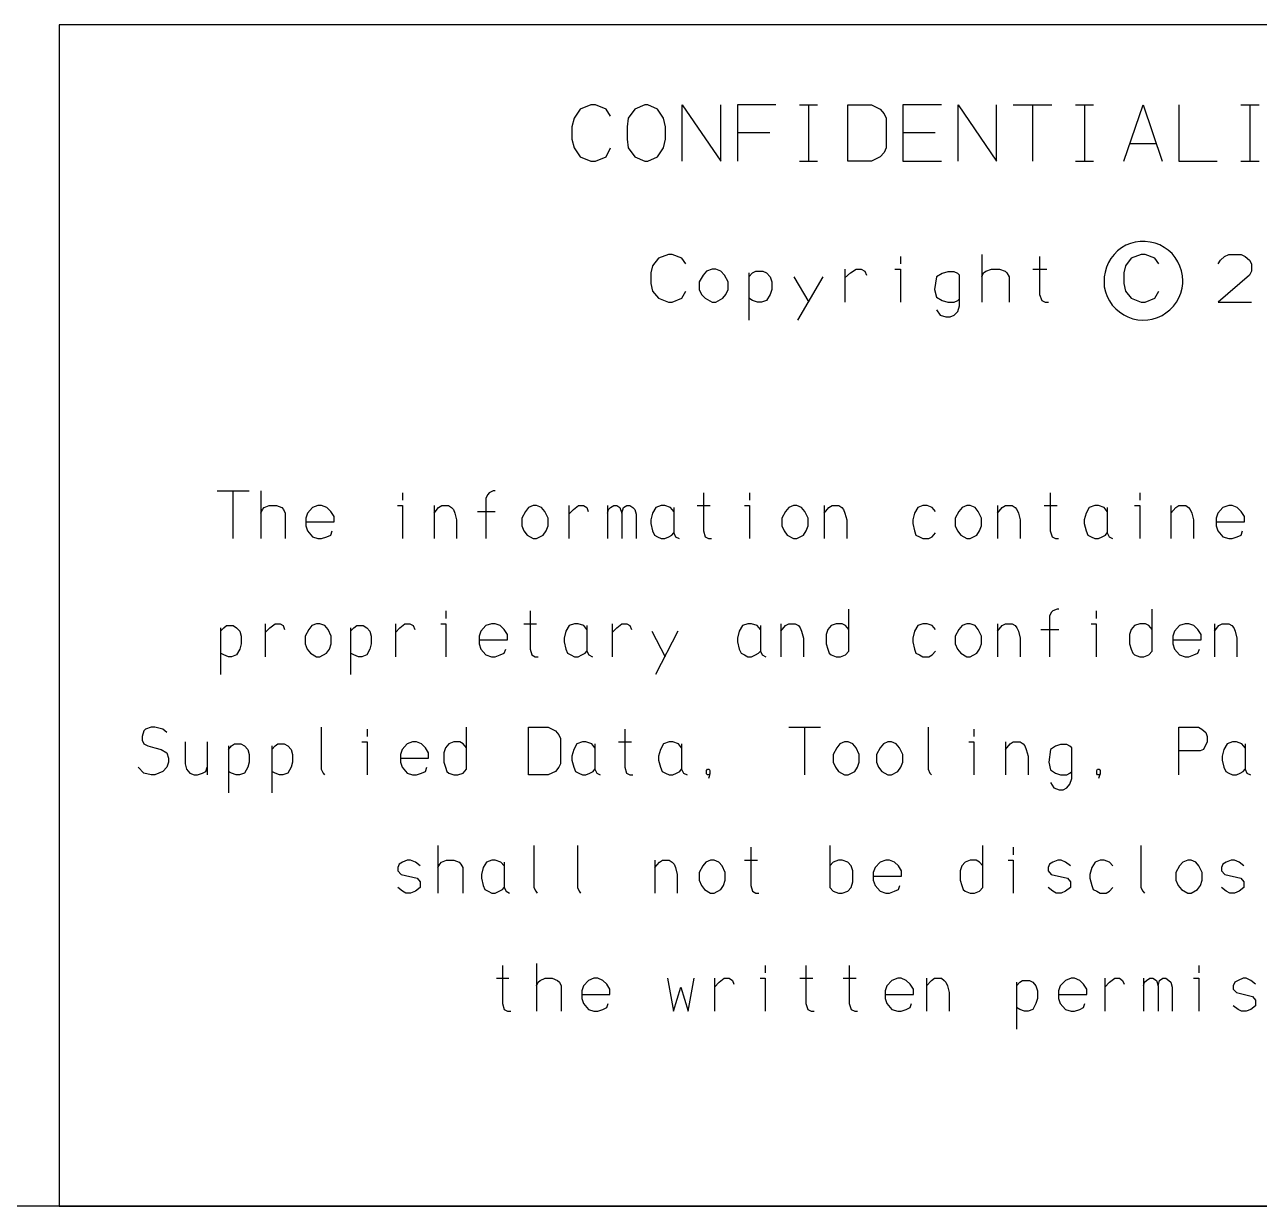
# Model space of a CAD drawing. Extents: x 0 to 1189, y 35 to 806.
# Drawn here: x 329.4 to 415.6, y 61.6 to 144.1 of the extents above; entities that cross this region are included whole.
import ezdxf

# ---------------------------------------------------------------- set-up
doc = ezdxf.new("R2010")
doc.units = 0
doc.layers.add('1', color=1, linetype='CONTINUOUS')

msp = doc.modelspace()

# ---------------------------------------------------------------- linework, layer by layer
at = {"layer": '1'}
for p, q in [((502.35, 144.13), (331.82, 144.13)), ((331.82, 144.13), (331.82, 61.63)), ((368.18, 138.23), (367.75, 137.6)), ((368.93, 138.53), (368.18, 138.23)), ((369.25, 138.53), (368.93, 138.53)), ((369.98, 138.23), (369.25, 138.53)), ((370.28, 137.75), (369.98, 138.23)), ((372, 138.23), (371.53, 137.6)), ((372.68, 138.53), (372, 138.23)), ((372.9, 138.53), (372.68, 138.53)), ((373.58, 138.23), (372.9, 138.53)), ((374, 137.6), (373.58, 138.23)), ((375.3, 134.6), (375.3, 138.53)), ((375.3, 138.53), (377.98, 134.6)), ((377.98, 134.6), (377.98, 138.53)), ((381.83, 138.53), (379.15, 138.53)), ((379.15, 138.53), (379.15, 134.6)), ((383.48, 138.53), (384.73, 138.53)), ((384.13, 134.6), (384.13, 138.53)), ((386.85, 134.6), (386.85, 138.53)), ((386.85, 138.53), (388.5, 138.53)), ((388.5, 138.53), (389.1, 138.23)), ((389.1, 138.23), (389.38, 137.9)), ((389.38, 137.9), (389.53, 137.6)), ((393.38, 138.53), (390.7, 138.53)), ((390.7, 138.53), (390.7, 134.6)), ((394.55, 134.6), (394.55, 138.53)), ((394.55, 138.53), (397.23, 134.6)), ((397.23, 134.6), (397.23, 138.53)), ((398.4, 138.53), (401.08, 138.53)), ((399.75, 134.6), (399.75, 138.53)), ((402.73, 138.53), (404, 138.53)), ((403.38, 134.6), (403.38, 138.53)), ((406.1, 134.6), (407.45, 138.53)), ((407.45, 138.53), (408.78, 134.6)), ((409.95, 138.53), (409.95, 134.6)), ((414.28, 138.53), (415.55, 138.53)), ((414.93, 134.6), (414.93, 138.53)), ((367.75, 137.6), (367.6, 137)), ((367.6, 137), (367.6, 136.13)), ((371.53, 137.6), (371.45, 137)), ((371.45, 137), (371.45, 136.13)), ((374.13, 137), (374, 137.6)), ((374.13, 136.13), (374.13, 137)), ((389.53, 137.6), (389.53, 135.53)), ((367.6, 136.13), (367.75, 135.53)), ((371.45, 136.13), (371.53, 135.53)), ((374, 135.53), (374.13, 136.13)), ((379.15, 136.6), (381.4, 136.6)), ((390.7, 136.6), (392.95, 136.6)), ((367.75, 135.53), (368.18, 134.9)), ((369.98, 134.9), (370.28, 135.53)), ((371.53, 135.53), (372, 134.9)), ((373.58, 134.9), (374, 135.53)), ((389.53, 135.53), (389.38, 135.2)), ((406.5, 135.83), (408.4, 135.83)), ((368.18, 134.9), (368.93, 134.6)), ((368.93, 134.6), (369.25, 134.6)), ((369.25, 134.6), (369.98, 134.9)), ((372, 134.9), (372.68, 134.6)), ((372.68, 134.6), (372.9, 134.6)), ((372.9, 134.6), (373.58, 134.9)), ((383.48, 134.6), (384.73, 134.6)), ((388.5, 134.6), (386.85, 134.6)), ((389.1, 134.9), (388.5, 134.6)), ((389.38, 135.2), (389.1, 134.9)), ((390.7, 134.6), (393.38, 134.6)), ((402.73, 134.6), (404, 134.6)), ((409.95, 134.6), (412.63, 134.6)), ((414.28, 134.6), (415.55, 134.6)), ((405.95, 128.55), (405.68, 128.33)), ((406.25, 128.73), (405.95, 128.55)), ((406.58, 128.85), (406.25, 128.73)), ((406.9, 128.95), (406.58, 128.85)), ((407.25, 129), (406.9, 128.95)), ((407.6, 129), (407.25, 129)), ((407.95, 128.95), (407.6, 129)), ((408.3, 128.88), (407.95, 128.95)), ((408.63, 128.75), (408.3, 128.88)), ((408.93, 128.58), (408.63, 128.75)), ((409.2, 128.38), (408.93, 128.58)), ((409.48, 128.15), (409.2, 128.38)), ((373.63, 127.83), (373.23, 127.3)), ((374.33, 128.08), (373.63, 127.83)), ((374.6, 128.08), (374.33, 128.08)), ((375.28, 127.83), (374.6, 128.08)), ((375.55, 127.43), (375.28, 127.83)), ((390.53, 127.95), (390.53, 127.43)), ((396.2, 128.08), (396.2, 124.75)), ((400.23, 127.95), (400.23, 125.28)), ((405.03, 127.53), (404.9, 127.2)), ((405.2, 127.8), (405.03, 127.53)), ((405.43, 128.08), (405.2, 127.8)), ((405.68, 128.33), (405.43, 128.08)), ((406.63, 127.83), (406.23, 127.3)), ((407.33, 128.08), (406.63, 127.83)), ((407.6, 128.08), (407.33, 128.08)), ((408.28, 127.83), (407.6, 128.08)), ((408.55, 127.43), (408.28, 127.83)), ((409.7, 127.88), (409.48, 128.15)), ((409.88, 127.58), (409.7, 127.88)), ((410.03, 127.28), (409.88, 127.58)), ((412.7, 127.43), (412.85, 127.7)), ((412.85, 127.7), (413.13, 127.95)), ((413.13, 127.95), (413.43, 128.08)), ((413.43, 128.08), (414.3, 128.08)), ((414.3, 128.08), (414.58, 127.95)), ((414.58, 127.95), (414.88, 127.7)), ((414.88, 127.7), (415.03, 127.43)), ((373.23, 127.3), (373.1, 126.8)), ((373.1, 126.8), (373.1, 126.05)), ((376.75, 126.65), (376.48, 126.18)), ((377, 126.93), (376.75, 126.65)), ((377.38, 127.05), (377, 126.93)), ((377.63, 127.05), (377.38, 127.05)), ((378, 126.93), (377.63, 127.05)), ((378.25, 126.65), (378, 126.93)), ((378.5, 126.18), (378.25, 126.65)), ((379.95, 126.8), (379.95, 123.5)), ((379.95, 126.53), (380.2, 126.8)), ((380.2, 126.8), (380.43, 126.93)), ((380.43, 126.93), (380.93, 126.93)), ((380.93, 126.93), (381.18, 126.8)), ((381.18, 126.8), (381.43, 126.53)), ((386.65, 127.05), (386.65, 124.75)), ((386.65, 126.45), (387.03, 126.8)), ((387.03, 126.8), (387.43, 127.05)), ((387.43, 127.05), (387.78, 127.05)), ((387.78, 127.05), (388.03, 126.93)), ((388.03, 126.93), (388.15, 126.65)), ((390.13, 127.05), (390.53, 127.05)), ((390.53, 127.05), (390.53, 124.75)), ((393.43, 126.75), (393.03, 126.53)), ((393.83, 126.88), (393.43, 126.75)), ((394.28, 126.88), (393.83, 126.88)), ((394.53, 126.75), (394.28, 126.88)), ((394.65, 126.65), (394.53, 126.75)), ((394.65, 124.5), (394.65, 126.65)), ((396.2, 126.53), (396.33, 126.8)), ((396.33, 126.8), (396.48, 126.93)), ((396.48, 126.93), (396.88, 127.05)), ((396.88, 127.05), (397.43, 127.05)), ((397.43, 127.05), (397.83, 126.93)), ((397.83, 126.93), (397.95, 126.8)), ((397.95, 126.8), (398.1, 126.53)), ((399.75, 127.05), (400.73, 127.05)), ((404.8, 126.85), (404.73, 126.53)), ((404.9, 127.2), (404.8, 126.85)), ((406.23, 127.3), (406.1, 126.8)), ((406.1, 126.8), (406.1, 126.05)), ((410.13, 126.95), (410.03, 127.28)), ((410.2, 126.6), (410.13, 126.95)), ((414.88, 126.65), (412.7, 124.75)), ((415.03, 126.93), (414.88, 126.65)), ((415.03, 127.43), (415.03, 126.93)), ((373.1, 126.05), (373.23, 125.53)), ((376.48, 126.18), (376.48, 125.65)), ((378.5, 125.65), (378.5, 126.18)), ((381.43, 126.53), (381.55, 126.18)), ((381.55, 126.18), (381.55, 125.65)), ((383.08, 126.53), (384.13, 124.75)), ((385.1, 126.53), (383.35, 123.5)), ((393.03, 126.53), (392.9, 125.63)), ((398.1, 126.53), (398.1, 124.75)), ((404.73, 126.53), (404.73, 126.18)), ((404.73, 126.18), (404.75, 125.83)), ((404.75, 125.83), (404.83, 125.48)), ((406.1, 126.05), (406.23, 125.53)), ((410.18, 125.73), (410.23, 126.05)), ((410.23, 126.25), (410.2, 126.6)), ((410.23, 126.05), (410.23, 126.25)), ((373.23, 125.53), (373.63, 125.03)), ((373.63, 125.03), (374.33, 124.75)), ((374.6, 124.75), (375.28, 125.03)), ((375.28, 125.03), (375.55, 125.53)), ((376.48, 125.65), (376.65, 125.28)), ((376.65, 125.28), (376.9, 125.03)), ((376.9, 125.03), (377.38, 124.75)), ((377.63, 124.75), (378.13, 125.03)), ((378.13, 125.03), (378.35, 125.28)), ((378.35, 125.28), (378.5, 125.65)), ((380.2, 124.88), (379.95, 125.03)), ((381.43, 125.28), (381.18, 124.88)), ((381.55, 125.65), (381.43, 125.28)), ((392.9, 125.63), (393.03, 125.1)), ((393.03, 125.1), (393.43, 124.88)), ((394.53, 124.88), (394.65, 124.98)), ((400.23, 125.28), (400.38, 124.88)), ((404.83, 125.48), (404.95, 125.15)), ((404.95, 125.15), (405.1, 124.85)), ((406.23, 125.53), (406.63, 125.03)), ((406.63, 125.03), (407.33, 124.75)), ((407.6, 124.75), (408.28, 125.03)), ((408.28, 125.03), (408.55, 125.53)), ((409.78, 124.75), (409.95, 125.05)), ((409.95, 125.05), (410.08, 125.38)), ((410.08, 125.38), (410.18, 125.73)), ((374.33, 124.75), (374.6, 124.75)), ((377.38, 124.75), (377.63, 124.75)), ((380.55, 124.75), (380.2, 124.88)), ((380.83, 124.75), (380.55, 124.75)), ((381.18, 124.88), (380.83, 124.75)), ((393.03, 124.23), (393.3, 123.85)), ((393.43, 124.88), (393.83, 124.75)), ((393.83, 124.75), (394.28, 124.75)), ((394.28, 124.75), (394.53, 124.88)), ((394.28, 123.85), (394.53, 124.1)), ((394.53, 124.1), (394.65, 124.5)), ((400.38, 124.88), (400.63, 124.75)), ((400.63, 124.75), (400.85, 124.75)), ((405.1, 124.85), (405.3, 124.55)), ((405.3, 124.55), (405.55, 124.3)), ((405.55, 124.3), (405.8, 124.08)), ((405.8, 124.08), (406.1, 123.88)), ((407.33, 124.75), (407.6, 124.75)), ((409.05, 124), (409.33, 124.23)), ((409.33, 124.23), (409.58, 124.48)), ((409.58, 124.48), (409.78, 124.75)), ((412.7, 124.75), (415.03, 124.75)), ((393.3, 123.85), (393.7, 123.73)), ((393.7, 123.73), (394, 123.73)), ((394, 123.73), (394.28, 123.85)), ((406.1, 123.88), (406.4, 123.73)), ((406.4, 123.73), (406.73, 123.6)), ((406.73, 123.6), (407.08, 123.53)), ((407.08, 123.53), (407.43, 123.5)), ((407.43, 123.5), (407.78, 123.53)), ((407.78, 123.53), (408.1, 123.58)), ((408.1, 123.58), (408.45, 123.68)), ((408.45, 123.68), (408.78, 123.83)), ((408.78, 123.83), (409.05, 124)), ((342.85, 111.58), (345.08, 111.58)), ((343.95, 108.25), (343.95, 111.58)), ((345.88, 111.58), (345.88, 108.25)), ((355.78, 111.45), (355.78, 110.93)), ((361.73, 111.33), (361.6, 111.08)), ((361.83, 111.45), (361.73, 111.33)), ((362.1, 111.58), (361.83, 111.45)), ((362.25, 111.58), (362.1, 111.58)), ((376.78, 111.45), (376.78, 108.78)), ((379.98, 111.45), (379.98, 110.93)), ((400.98, 111.45), (400.98, 108.78)), ((407.23, 111.45), (407.23, 110.93)), ((345.88, 110.03), (346, 110.28)), ((346, 110.28), (346.13, 110.43)), ((346.13, 110.43), (346.48, 110.55)), ((346.48, 110.55), (346.98, 110.55)), ((346.98, 110.55), (347.35, 110.43)), ((347.35, 110.43), (347.48, 110.28)), ((347.48, 110.28), (347.6, 110.03)), ((349.5, 110.43), (349.15, 110.03)), ((349.88, 110.55), (349.5, 110.43)), ((350.13, 110.55), (349.88, 110.55)), ((350.5, 110.43), (350.13, 110.55)), ((350.78, 110.15), (350.5, 110.43)), ((355.43, 110.55), (355.78, 110.55)), ((355.78, 110.55), (355.78, 108.25)), ((357.98, 110.55), (357.98, 108.25)), ((357.98, 110.03), (358.3, 110.43)), ((358.3, 110.43), (358.53, 110.55)), ((358.53, 110.55), (358.98, 110.55)), ((358.98, 110.55), (359.2, 110.43)), ((359.2, 110.43), (359.33, 110.28)), ((359.33, 110.28), (359.43, 110.03)), ((361.6, 111.08), (361.6, 108.25)), ((364.58, 110.43), (364.35, 110.15)), ((364.9, 110.55), (364.58, 110.43)), ((365.13, 110.55), (364.9, 110.55)), ((365.48, 110.43), (365.13, 110.55)), ((365.7, 110.15), (365.48, 110.43)), ((367.38, 110.55), (367.38, 108.25)), ((367.38, 109.95), (367.7, 110.28)), ((367.7, 110.28), (368.05, 110.55)), ((368.05, 110.55), (368.4, 110.55)), ((368.4, 110.55), (368.63, 110.43)), ((368.63, 110.43), (368.73, 110.15)), ((370.08, 110.55), (370.08, 108.25)), ((370.08, 110.03), (370.15, 110.28)), ((370.15, 110.28), (370.3, 110.43)), ((370.3, 110.43), (370.53, 110.55)), ((370.53, 110.55), (370.73, 110.55)), ((370.73, 110.55), (370.95, 110.43)), ((370.95, 110.43), (371.08, 110.03)), ((371.08, 110.03), (371.2, 110.43)), ((371.2, 110.43), (371.43, 110.55)), ((371.43, 110.55), (371.65, 110.55)), ((371.65, 110.55), (371.85, 110.43)), ((371.85, 110.43), (371.98, 110.28)), ((371.98, 110.28), (372.08, 109.95)), ((373.45, 110.43), (373.23, 110.03)), ((373.83, 110.55), (373.45, 110.43)), ((374.08, 110.55), (373.83, 110.55)), ((374.48, 110.43), (374.08, 110.55)), ((374.7, 110.15), (374.48, 110.43)), ((374.7, 110.43), (374.7, 108.65)), ((376.35, 110.55), (377.25, 110.55)), ((379.63, 110.55), (379.98, 110.55)), ((379.98, 110.55), (379.98, 108.25)), ((382.73, 110.43), (382.5, 110.15)), ((383.05, 110.55), (382.73, 110.43)), ((383.3, 110.55), (383.05, 110.55)), ((383.63, 110.43), (383.3, 110.55)), ((383.85, 110.15), (383.63, 110.43)), ((385.2, 110.55), (385.2, 108.25)), ((385.2, 110.03), (385.53, 110.43)), ((385.53, 110.43), (385.75, 110.55)), ((385.75, 110.55), (386.23, 110.55)), ((386.23, 110.55), (386.43, 110.43)), ((386.43, 110.43), (386.55, 110.28)), ((386.55, 110.28), (386.65, 110.03)), ((391.73, 110.43), (391.5, 110.03)), ((392.08, 110.55), (391.73, 110.43)), ((392.38, 110.55), (392.08, 110.55)), ((392.73, 110.43), (392.38, 110.55)), ((392.98, 110.15), (392.73, 110.43)), ((394.83, 110.43), (394.6, 110.15)), ((395.15, 110.55), (394.83, 110.43)), ((395.4, 110.55), (395.15, 110.55)), ((395.73, 110.43), (395.4, 110.55)), ((395.95, 110.15), (395.73, 110.43)), ((397.3, 110.55), (397.3, 108.25)), ((397.3, 110.03), (397.63, 110.43)), ((397.63, 110.43), (397.85, 110.55)), ((397.85, 110.55), (398.33, 110.55)), ((398.33, 110.55), (398.53, 110.43)), ((398.53, 110.43), (398.65, 110.28)), ((398.65, 110.28), (398.75, 110.03)), ((400.55, 110.55), (401.45, 110.55)), ((403.7, 110.43), (403.48, 110.03)), ((404.08, 110.55), (403.7, 110.43)), ((404.35, 110.55), (404.08, 110.55)), ((404.73, 110.43), (404.35, 110.55)), ((404.95, 110.15), (404.73, 110.43)), ((404.95, 110.43), (404.95, 108.65)), ((406.85, 110.55), (407.23, 110.55)), ((407.23, 110.55), (407.23, 108.25)), ((409.4, 110.55), (409.4, 108.25)), ((409.4, 110.03), (409.73, 110.43)), ((409.73, 110.43), (409.95, 110.55)), ((409.95, 110.55), (410.43, 110.55)), ((410.43, 110.55), (410.63, 110.43)), ((410.63, 110.43), (410.75, 110.28)), ((410.75, 110.28), (410.85, 110.03)), ((413.03, 110.43), (412.68, 110.03)), ((413.43, 110.55), (413.03, 110.43)), ((413.68, 110.55), (413.43, 110.55)), ((414.03, 110.43), (413.68, 110.55)), ((414.3, 110.15), (414.03, 110.43)), ((347.6, 110.03), (347.6, 108.25)), ((349.15, 110.03), (349.03, 109.68)), ((349.03, 109.68), (349.03, 109.15)), ((349.03, 109.43), (351, 109.43)), ((351, 109.8), (350.78, 110.15)), ((351, 109.43), (351, 109.8)), ((359.43, 110.03), (359.55, 109.55)), ((359.55, 109.55), (359.55, 108.25)), ((361, 110.15), (362.25, 110.15)), ((364.35, 110.15), (364.1, 109.68)), ((364.1, 109.68), (364.1, 109.15)), ((365.93, 109.68), (365.7, 110.15)), ((365.93, 109.15), (365.93, 109.68)), ((371.08, 110.03), (371.08, 108.25)), ((372.08, 109.95), (372.08, 108.25)), ((373.23, 110.03), (373.1, 109.55)), ((373.1, 109.55), (373.1, 109.3)), ((382.5, 110.15), (382.25, 109.68)), ((382.25, 109.68), (382.25, 109.15)), ((384.08, 109.68), (383.85, 110.15)), ((384.08, 109.15), (384.08, 109.68)), ((386.65, 110.03), (386.78, 109.55)), ((386.78, 109.55), (386.78, 108.25)), ((391.5, 110.03), (391.38, 109.55)), ((391.38, 109.55), (391.38, 109.3)), ((394.6, 110.15), (394.35, 109.68)), ((394.35, 109.68), (394.35, 109.15)), ((396.18, 109.68), (395.95, 110.15)), ((396.18, 109.15), (396.18, 109.68)), ((398.75, 110.03), (398.88, 109.55)), ((398.88, 109.55), (398.88, 108.25)), ((403.48, 110.03), (403.35, 109.55)), ((403.35, 109.55), (403.35, 109.3)), ((410.85, 110.03), (410.98, 109.55)), ((410.98, 109.55), (410.98, 108.25)), ((412.68, 110.03), (412.55, 109.68)), ((412.55, 109.68), (412.55, 109.15)), ((412.55, 109.43), (414.53, 109.43)), ((414.53, 109.8), (414.3, 110.15)), ((414.53, 109.43), (414.53, 109.8)), ((349.03, 109.15), (349.15, 108.78)), ((349.15, 108.78), (349.5, 108.38)), ((350.78, 108.5), (350.88, 108.78)), ((364.1, 109.15), (364.25, 108.78)), ((364.25, 108.78), (364.48, 108.5)), ((365.6, 108.5), (365.8, 108.78)), ((365.8, 108.78), (365.93, 109.15)), ((373.1, 109.3), (373.23, 108.78)), ((373.23, 108.78), (373.35, 108.5)), ((374.58, 108.5), (374.7, 108.65)), ((374.7, 108.65), (374.83, 108.38)), ((376.78, 108.78), (376.9, 108.38)), ((382.25, 109.15), (382.4, 108.78)), ((382.4, 108.78), (382.63, 108.5)), ((383.75, 108.5), (383.95, 108.78)), ((383.95, 108.78), (384.08, 109.15)), ((391.38, 109.3), (391.5, 108.78)), ((391.5, 108.78), (391.6, 108.5)), ((392.73, 108.38), (392.98, 108.65)), ((394.35, 109.15), (394.5, 108.78)), ((394.5, 108.78), (394.73, 108.5)), ((395.85, 108.5), (396.05, 108.78)), ((396.05, 108.78), (396.18, 109.15)), ((400.98, 108.78), (401.1, 108.38)), ((403.35, 109.3), (403.48, 108.78)), ((403.48, 108.78), (403.6, 108.5)), ((404.83, 108.5), (404.95, 108.65)), ((404.95, 108.65), (405.08, 108.38)), ((412.55, 109.15), (412.68, 108.78)), ((412.68, 108.78), (413.03, 108.38)), ((414.3, 108.5), (414.4, 108.78)), ((349.5, 108.38), (349.88, 108.25)), ((349.88, 108.25), (350.13, 108.25)), ((350.13, 108.25), (350.5, 108.38)), ((350.5, 108.38), (350.78, 108.5)), ((364.48, 108.5), (364.9, 108.25)), ((364.9, 108.25), (365.13, 108.25)), ((365.13, 108.25), (365.6, 108.5)), ((373.35, 108.5), (373.58, 108.38)), ((373.58, 108.38), (373.83, 108.25)), ((373.83, 108.25), (374.08, 108.25)), ((374.08, 108.25), (374.35, 108.38)), ((374.35, 108.38), (374.58, 108.5)), ((374.83, 108.38), (375.08, 108.25)), ((376.9, 108.38), (377.13, 108.25)), ((377.13, 108.25), (377.35, 108.25)), ((382.63, 108.5), (383.05, 108.25)), ((383.05, 108.25), (383.3, 108.25)), ((383.3, 108.25), (383.75, 108.5)), ((391.6, 108.5), (391.85, 108.38)), ((391.85, 108.38), (392.08, 108.25)), ((392.08, 108.25), (392.5, 108.25)), ((392.5, 108.25), (392.73, 108.38)), ((394.73, 108.5), (395.15, 108.25)), ((395.15, 108.25), (395.4, 108.25)), ((395.4, 108.25), (395.85, 108.5)), ((401.1, 108.38), (401.35, 108.25)), ((401.35, 108.25), (401.55, 108.25)), ((403.6, 108.5), (403.83, 108.38)), ((403.83, 108.38), (404.08, 108.25)), ((404.08, 108.25), (404.35, 108.25)), ((404.35, 108.25), (404.6, 108.38)), ((404.6, 108.38), (404.83, 108.5)), ((405.08, 108.38), (405.33, 108.25)), ((413.03, 108.38), (413.43, 108.25)), ((413.43, 108.25), (413.68, 108.25)), ((413.68, 108.25), (414.03, 108.38)), ((414.03, 108.38), (414.3, 108.5)), ((358.8, 103.2), (358.8, 102.68)), ((364.68, 103.2), (364.68, 100.53)), ((386.93, 100.4), (386.93, 103.33)), ((401.05, 103.08), (400.93, 102.83)), ((400.93, 102.83), (400.93, 100)), ((401.15, 103.2), (401.05, 103.08)), ((401.45, 103.33), (401.15, 103.2)), ((401.58, 103.33), (401.45, 103.33)), ((404.18, 103.2), (404.18, 102.68)), ((408.1, 100.4), (408.1, 103.33)), ((343.08, 102.03), (343.08, 98.75)), ((343.08, 101.78), (343.3, 102.03)), ((343.3, 102.03), (343.5, 102.18)), ((343.5, 102.18), (343.95, 102.18)), ((343.95, 102.18), (344.2, 102.03)), ((344.2, 102.03), (344.43, 101.78)), ((344.43, 101.78), (344.53, 101.43)), ((346.2, 102.3), (346.2, 100)), ((346.2, 101.7), (346.53, 102.03)), ((346.53, 102.03), (346.88, 102.3)), ((346.88, 102.3), (347.23, 102.3)), ((347.23, 102.3), (347.45, 102.18)), ((347.45, 102.18), (347.55, 101.9)), ((349.23, 101.9), (348.98, 101.43)), ((349.45, 102.18), (349.23, 101.9)), ((349.78, 102.3), (349.45, 102.18)), ((350, 102.3), (349.78, 102.3)), ((350.35, 102.18), (350, 102.3)), ((350.58, 101.9), (350.35, 102.18)), ((350.8, 101.43), (350.58, 101.9)), ((352.15, 102.03), (352.15, 98.75)), ((352.15, 101.78), (352.38, 102.03)), ((352.38, 102.03), (352.58, 102.18)), ((352.58, 102.18), (353.03, 102.18)), ((353.03, 102.18), (353.28, 102.03)), ((353.28, 102.03), (353.5, 101.78)), ((353.5, 101.78), (353.6, 101.43)), ((355.28, 102.3), (355.28, 100)), ((355.28, 101.7), (355.6, 102.03)), ((355.6, 102.03), (355.95, 102.3)), ((355.95, 102.3), (356.3, 102.3)), ((356.3, 102.3), (356.53, 102.18)), ((356.53, 102.18), (356.63, 101.9)), ((358.45, 102.3), (358.8, 102.3)), ((358.8, 102.3), (358.8, 100)), ((361.25, 101.78), (361.13, 101.43)), ((361.6, 102.18), (361.25, 101.78)), ((361.98, 102.3), (361.6, 102.18)), ((362.25, 102.3), (361.98, 102.3)), ((362.6, 102.18), (362.25, 102.3)), ((362.88, 101.9), (362.6, 102.18)), ((363.1, 101.55), (362.88, 101.9)), ((364.25, 102.3), (365.13, 102.3)), ((367.18, 101.78), (367.05, 101.3)), ((367.4, 102.18), (367.18, 101.78)), ((367.78, 102.3), (367.4, 102.18)), ((368.03, 102.3), (367.78, 102.3)), ((368.43, 102.18), (368.03, 102.3)), ((368.65, 101.9), (368.43, 102.18)), ((368.65, 102.18), (368.65, 100.4)), ((370.4, 102.3), (370.4, 100)), ((370.4, 101.7), (370.73, 102.03)), ((370.73, 102.03), (371.08, 102.3)), ((371.08, 102.3), (371.43, 102.3)), ((371.43, 102.3), (371.65, 102.18)), ((371.65, 102.18), (371.75, 101.9)), ((373.18, 101.78), (374.1, 100)), ((375, 101.78), (373.43, 98.75)), ((379.28, 101.78), (379.15, 101.3)), ((379.5, 102.18), (379.28, 101.78)), ((379.88, 102.3), (379.5, 102.18)), ((380.13, 102.3), (379.88, 102.3)), ((380.53, 102.18), (380.13, 102.3)), ((380.75, 101.9), (380.53, 102.18)), ((380.75, 102.18), (380.75, 100.4)), ((382.18, 102.3), (382.18, 100)), ((382.18, 101.78), (382.5, 102.18)), ((382.5, 102.18), (382.73, 102.3)), ((382.73, 102.3), (383.18, 102.3)), ((383.18, 102.3), (383.4, 102.18)), ((383.4, 102.18), (383.53, 102.03)), ((383.53, 102.03), (383.63, 101.78)), ((383.63, 101.78), (383.75, 101.3)), ((385.45, 101.9), (385.33, 101.55)), ((385.68, 102.18), (385.45, 101.9)), ((386.03, 102.3), (385.68, 102.18)), ((386.45, 102.3), (386.03, 102.3)), ((386.68, 102.18), (386.45, 102.3)), ((386.93, 101.9), (386.68, 102.18)), ((391.5, 101.78), (391.38, 101.3)), ((391.73, 102.18), (391.5, 101.78)), ((392.08, 102.3), (391.73, 102.18)), ((392.38, 102.3), (392.08, 102.3)), ((392.73, 102.18), (392.38, 102.3)), ((392.98, 101.9), (392.73, 102.18)), ((394.6, 101.9), (394.35, 101.43)), ((394.83, 102.18), (394.6, 101.9)), ((395.15, 102.3), (394.83, 102.18)), ((395.4, 102.3), (395.15, 102.3)), ((395.73, 102.18), (395.4, 102.3)), ((395.95, 101.9), (395.73, 102.18)), ((396.18, 101.43), (395.95, 101.9)), ((397.3, 102.3), (397.3, 100)), ((397.3, 101.78), (397.63, 102.18)), ((397.63, 102.18), (397.85, 102.3)), ((397.85, 102.3), (398.33, 102.3)), ((398.33, 102.3), (398.53, 102.18)), ((398.53, 102.18), (398.65, 102.03)), ((398.65, 102.03), (398.75, 101.78)), ((398.75, 101.78), (398.88, 101.3)), ((400.33, 101.9), (401.58, 101.9)), ((403.83, 102.3), (404.18, 102.3)), ((404.18, 102.3), (404.18, 100)), ((406.63, 101.9), (406.5, 101.55)), ((406.85, 102.18), (406.63, 101.9)), ((407.23, 102.3), (406.85, 102.18)), ((407.63, 102.3), (407.23, 102.3)), ((407.85, 102.18), (407.63, 102.3)), ((408.1, 101.9), (407.85, 102.18)), ((409.65, 101.78), (409.53, 101.43)), ((410, 102.18), (409.65, 101.78)), ((410.4, 102.3), (410, 102.18)), ((410.65, 102.3), (410.4, 102.3)), ((411, 102.18), (410.65, 102.3)), ((411.28, 101.9), (411, 102.18)), ((411.5, 101.55), (411.28, 101.9)), ((412.43, 102.3), (412.43, 100)), ((412.43, 101.78), (412.75, 102.18)), ((412.75, 102.18), (412.98, 102.3)), ((412.98, 102.3), (413.45, 102.3)), ((413.45, 102.3), (413.65, 102.18)), ((413.65, 102.18), (413.78, 102.03)), ((413.78, 102.03), (413.88, 101.78)), ((413.88, 101.78), (414, 101.3)), ((344.53, 100.9), (344.43, 100.53)), ((344.53, 101.43), (344.53, 100.9)), ((348.98, 101.43), (348.98, 100.9)), ((348.98, 100.9), (349.13, 100.53)), ((350.68, 100.53), (350.8, 100.9)), ((350.8, 100.9), (350.8, 101.43)), ((353.6, 100.9), (353.5, 100.53)), ((353.6, 101.43), (353.6, 100.9)), ((361.13, 101.43), (361.13, 100.9)), ((361.13, 101.18), (363.1, 101.18)), ((361.13, 100.9), (361.25, 100.53)), ((363.1, 101.18), (363.1, 101.55)), ((367.05, 101.3), (367.05, 101.05)), ((367.05, 101.05), (367.18, 100.53)), ((379.15, 101.3), (379.15, 101.05)), ((379.15, 101.05), (379.28, 100.53)), ((383.75, 101.3), (383.75, 100)), ((385.33, 101.55), (385.33, 100.9)), ((385.33, 100.9), (385.45, 100.53)), ((391.38, 101.3), (391.38, 101.05)), ((391.38, 101.05), (391.5, 100.53)), ((394.35, 101.43), (394.35, 100.9)), ((394.35, 100.9), (394.5, 100.53)), ((396.05, 100.53), (396.18, 100.9)), ((396.18, 100.9), (396.18, 101.43)), ((398.88, 101.3), (398.88, 100)), ((406.5, 101.55), (406.5, 100.9)), ((406.5, 100.9), (406.63, 100.53)), ((409.53, 101.43), (409.53, 100.9)), ((409.53, 101.18), (411.5, 101.18)), ((409.53, 100.9), (409.65, 100.53)), ((411.5, 101.18), (411.5, 101.55)), ((414, 101.3), (414, 100)), ((343.3, 100.13), (343.08, 100.25)), ((343.63, 100), (343.3, 100.13)), ((343.85, 100), (343.63, 100)), ((344.2, 100.13), (343.85, 100)), ((344.43, 100.53), (344.2, 100.13)), ((349.13, 100.53), (349.35, 100.25)), ((349.35, 100.25), (349.78, 100)), ((349.78, 100), (350, 100)), ((350, 100), (350.48, 100.25)), ((350.48, 100.25), (350.68, 100.53)), ((352.38, 100.13), (352.15, 100.25)), ((352.7, 100), (352.38, 100.13)), ((352.93, 100), (352.7, 100)), ((353.28, 100.13), (352.93, 100)), ((353.5, 100.53), (353.28, 100.13)), ((361.25, 100.53), (361.6, 100.13)), ((361.6, 100.13), (361.98, 100)), ((361.98, 100), (362.25, 100)), ((362.25, 100), (362.6, 100.13)), ((362.6, 100.13), (362.88, 100.25)), ((362.88, 100.25), (362.98, 100.53)), ((364.68, 100.53), (364.8, 100.13)), ((364.8, 100.13), (365.03, 100)), ((365.03, 100), (365.25, 100)), ((367.18, 100.53), (367.3, 100.25)), ((367.3, 100.25), (367.53, 100.13)), ((367.53, 100.13), (367.78, 100)), ((367.78, 100), (368.03, 100)), ((368.03, 100), (368.3, 100.13)), ((368.3, 100.13), (368.53, 100.25)), ((368.53, 100.25), (368.65, 100.4)), ((368.65, 100.4), (368.78, 100.13)), ((368.78, 100.13), (369.03, 100)), ((379.28, 100.53), (379.4, 100.25)), ((379.4, 100.25), (379.63, 100.13)), ((379.63, 100.13), (379.88, 100)), ((379.88, 100), (380.13, 100)), ((380.13, 100), (380.4, 100.13)), ((380.4, 100.13), (380.63, 100.25)), ((380.63, 100.25), (380.75, 100.4)), ((380.75, 100.4), (380.88, 100.13)), ((380.88, 100.13), (381.13, 100)), ((385.45, 100.53), (385.55, 100.25)), ((385.55, 100.25), (385.68, 100.13)), ((385.68, 100.13), (386.03, 100)), ((386.03, 100), (386.33, 100)), ((386.33, 100), (386.68, 100.13)), ((386.68, 100.13), (386.93, 100.4)), ((391.5, 100.53), (391.6, 100.25)), ((391.6, 100.25), (391.85, 100.13)), ((391.85, 100.13), (392.08, 100)), ((392.08, 100), (392.5, 100)), ((392.5, 100), (392.73, 100.13)), ((392.73, 100.13), (392.98, 100.4)), ((394.5, 100.53), (394.73, 100.25)), ((394.73, 100.25), (395.15, 100)), ((395.15, 100), (395.4, 100)), ((395.4, 100), (395.85, 100.25)), ((395.85, 100.25), (396.05, 100.53)), ((406.63, 100.53), (406.73, 100.25)), ((406.73, 100.25), (406.85, 100.13)), ((406.85, 100.13), (407.23, 100)), ((407.23, 100), (407.5, 100)), ((407.5, 100), (407.85, 100.13)), ((407.85, 100.13), (408.1, 100.4)), ((409.65, 100.53), (410, 100.13)), ((410, 100.13), (410.4, 100)), ((410.4, 100), (410.65, 100)), ((410.65, 100), (411, 100.13)), ((411, 100.13), (411.28, 100.25)), ((411.28, 100.25), (411.38, 100.53)), ((337.73, 94.83), (337.6, 94.43)), ((337.85, 94.95), (337.73, 94.83)), ((338.25, 95.08), (337.85, 94.95)), ((338.5, 95.08), (338.25, 95.08)), ((339.05, 94.95), (338.5, 95.08)), ((339.33, 94.7), (339.05, 94.95)), ((350.1, 95.08), (350.1, 92.15)), ((353.3, 94.95), (353.3, 94.43)), ((360.25, 92.15), (360.25, 95.08)), ((364.58, 91.75), (364.58, 95.08)), ((364.58, 95.08), (365.95, 95.08)), ((365.95, 95.08), (366.45, 94.83)), ((366.45, 94.83), (366.68, 94.55)), ((371.28, 94.95), (371.28, 92.28)), ((382.73, 95.08), (384.95, 95.08)), ((383.85, 91.75), (383.85, 95.08)), ((392.45, 95.08), (392.45, 92.15)), ((395.65, 94.95), (395.65, 94.43)), ((409.95, 91.75), (409.95, 95.08)), ((409.95, 95.08), (411.33, 95.08)), ((411.33, 95.08), (411.55, 94.95)), ((411.55, 94.95), (411.83, 94.7)), ((337.6, 94.43), (337.6, 94.18)), ((337.6, 94.18), (337.73, 93.93)), ((337.73, 93.93), (338, 93.78)), ((340.6, 94.05), (340.6, 92.53)), ((342.15, 94.05), (342.15, 91.75)), ((343.85, 93.78), (344.05, 93.93)), ((344.05, 93.93), (344.5, 93.93)), ((344.5, 93.93), (344.75, 93.78)), ((346.88, 93.78), (347.08, 93.93)), ((347.08, 93.93), (347.53, 93.93)), ((347.53, 93.93), (347.78, 93.78)), ((352.95, 94.05), (353.3, 94.05)), ((353.3, 94.05), (353.3, 91.75)), ((356.1, 93.93), (355.75, 93.53)), ((356.48, 94.05), (356.1, 93.93)), ((356.75, 94.05), (356.48, 94.05)), ((357.1, 93.93), (356.75, 94.05)), ((357.38, 93.65), (357.1, 93.93)), ((359, 93.93), (358.78, 93.65)), ((359.35, 94.05), (359, 93.93)), ((359.78, 94.05), (359.35, 94.05)), ((360, 93.93), (359.78, 94.05)), ((360.25, 93.65), (360, 93.93)), ((366.68, 94.55), (366.8, 94.3)), ((366.8, 94.3), (366.8, 92.53)), ((367.95, 93.93), (367.73, 93.53)), ((368.33, 94.05), (367.95, 93.93)), ((368.58, 94.05), (368.33, 94.05)), ((368.98, 93.93), (368.58, 94.05)), ((369.2, 93.65), (368.98, 93.93)), ((369.2, 93.93), (369.2, 92.15)), ((370.85, 94.05), (371.75, 94.05)), ((374, 93.93), (373.78, 93.53)), ((374.38, 94.05), (374, 93.93)), ((374.63, 94.05), (374.38, 94.05)), ((375.03, 93.93), (374.63, 94.05)), ((375.25, 93.65), (375.03, 93.93)), ((375.25, 93.93), (375.25, 92.15)), ((386.3, 93.93), (386.08, 93.65)), ((386.63, 94.05), (386.3, 93.93)), ((386.88, 94.05), (386.63, 94.05)), ((387.2, 93.93), (386.88, 94.05)), ((387.43, 93.65), (387.2, 93.93)), ((389.33, 93.93), (389.1, 93.65)), ((389.65, 94.05), (389.33, 93.93)), ((389.9, 94.05), (389.65, 94.05)), ((390.23, 93.93), (389.9, 94.05)), ((390.45, 93.65), (390.23, 93.93)), ((395.3, 94.05), (395.65, 94.05)), ((395.65, 94.05), (395.65, 91.75)), ((397.85, 94.05), (397.85, 91.75)), ((397.85, 93.53), (398.18, 93.93)), ((398.18, 93.93), (398.4, 94.05)), ((398.4, 94.05), (398.88, 94.05)), ((398.88, 94.05), (399.08, 93.93)), ((399.08, 93.93), (399.2, 93.78)), ((411.93, 94.05), (411.68, 93.53)), ((411.83, 94.7), (411.93, 94.43)), ((411.93, 94.43), (411.93, 94.05)), ((413.33, 93.93), (413.1, 93.53)), ((413.7, 94.05), (413.33, 93.93)), ((413.98, 94.05), (413.7, 94.05)), ((414.35, 93.93), (413.98, 94.05)), ((414.58, 93.65), (414.35, 93.93)), ((414.58, 93.93), (414.58, 92.15)), ((338, 93.78), (338.5, 93.65)), ((338.5, 93.65), (338.93, 93.53)), ((338.93, 93.53), (339.33, 93.3)), ((339.33, 93.3), (339.45, 92.93)), ((343.63, 93.78), (343.63, 90.5)), ((343.63, 93.53), (343.85, 93.78)), ((344.75, 93.78), (344.98, 93.53)), ((344.98, 93.53), (345.08, 93.18)), ((345.08, 93.18), (345.08, 92.65)), ((346.65, 93.78), (346.65, 90.5)), ((346.65, 93.53), (346.88, 93.78)), ((347.78, 93.78), (348, 93.53)), ((348, 93.53), (348.1, 93.18)), ((348.1, 93.18), (348.1, 92.65)), ((355.75, 93.53), (355.63, 93.18)), ((355.63, 93.18), (355.63, 92.65)), ((357.6, 93.3), (357.38, 93.65)), ((357.6, 92.93), (357.6, 93.3)), ((358.78, 93.65), (358.65, 93.3)), ((358.65, 93.3), (358.65, 92.65)), ((367.73, 93.53), (367.6, 93.05)), ((367.6, 93.05), (367.6, 92.78)), ((373.78, 93.53), (373.65, 93.05)), ((373.65, 93.05), (373.65, 92.78)), ((386.08, 93.65), (385.83, 93.18)), ((385.83, 93.18), (385.83, 92.65)), ((387.65, 93.18), (387.43, 93.65)), ((387.65, 92.65), (387.65, 93.18)), ((389.1, 93.65), (388.85, 93.18)), ((388.85, 93.18), (388.85, 92.65)), ((390.68, 93.18), (390.45, 93.65)), ((390.68, 92.65), (390.68, 93.18)), ((399.2, 93.78), (399.3, 93.53)), ((399.3, 93.53), (399.43, 93.05)), ((399.43, 93.05), (399.43, 91.75)), ((401, 93.53), (400.88, 92.63)), ((401.35, 93.75), (401, 93.53)), ((401.7, 93.88), (401.35, 93.75)), ((402.13, 93.88), (401.7, 93.88)), ((402.35, 93.75), (402.13, 93.88)), ((402.48, 93.65), (402.35, 93.75)), ((402.48, 91.5), (402.48, 93.65)), ((411.43, 93.43), (409.95, 93.43)), ((411.68, 93.53), (411.43, 93.43)), ((413.1, 93.53), (412.98, 93.05)), ((412.98, 93.05), (412.98, 92.78)), ((337.73, 91.88), (337.33, 92.28)), ((339.33, 92.28), (339.05, 92)), ((339.45, 92.65), (339.33, 92.28)), ((339.45, 92.93), (339.45, 92.65)), ((340.6, 92.53), (340.7, 92.15)), ((342.05, 92), (342.15, 92.28)), ((344.98, 92.28), (344.75, 91.88)), ((345.08, 92.65), (344.98, 92.28)), ((348, 92.28), (347.78, 91.88)), ((348.1, 92.65), (348, 92.28)), ((355.63, 92.93), (357.6, 92.93)), ((355.63, 92.65), (355.75, 92.28)), ((355.75, 92.28), (356.1, 91.88)), ((357.38, 92), (357.48, 92.28)), ((358.65, 92.65), (358.78, 92.28)), ((358.78, 92.28), (358.88, 92)), ((366.68, 92.28), (366.45, 92)), ((366.8, 92.53), (366.68, 92.28)), ((367.6, 92.78), (367.73, 92.28)), ((367.73, 92.28), (367.85, 92)), ((371.28, 92.28), (371.4, 91.88)), ((373.65, 92.78), (373.78, 92.28)), ((373.78, 92.28), (373.9, 92)), ((385.83, 92.65), (385.98, 92.28)), ((385.98, 92.28), (386.2, 92)), ((387.33, 92), (387.53, 92.28)), ((387.53, 92.28), (387.65, 92.65)), ((388.85, 92.65), (389, 92.28)), ((389, 92.28), (389.23, 92)), ((390.35, 92), (390.55, 92.28)), ((390.55, 92.28), (390.68, 92.65)), ((400.88, 92.63), (401, 92.1)), ((412.98, 92.78), (413.1, 92.28)), ((413.1, 92.28), (413.23, 92)), ((338.25, 91.75), (337.73, 91.88)), ((338.5, 91.75), (338.25, 91.75)), ((339.05, 92), (338.5, 91.75)), ((340.7, 92.15), (340.93, 91.88)), ((340.93, 91.88), (341.25, 91.75)), ((341.25, 91.75), (341.48, 91.75)), ((341.48, 91.75), (341.83, 91.88)), ((341.83, 91.88), (342.05, 92)), ((343.85, 91.88), (343.63, 92)), ((344.18, 91.75), (343.85, 91.88)), ((344.4, 91.75), (344.18, 91.75)), ((344.75, 91.88), (344.4, 91.75)), ((346.88, 91.88), (346.65, 92)), ((347.2, 91.75), (346.88, 91.88)), ((347.43, 91.75), (347.2, 91.75)), ((347.78, 91.88), (347.43, 91.75)), ((350.1, 92.15), (350.23, 91.88)), ((350.23, 91.88), (350.33, 91.75)), ((356.1, 91.88), (356.48, 91.75)), ((356.48, 91.75), (356.75, 91.75)), ((356.75, 91.75), (357.1, 91.88)), ((357.1, 91.88), (357.38, 92)), ((358.88, 92), (359, 91.88)), ((359, 91.88), (359.35, 91.75)), ((359.35, 91.75), (359.63, 91.75)), ((359.63, 91.75), (360, 91.88)), ((360, 91.88), (360.25, 92.15)), ((365.95, 91.75), (364.58, 91.75)), ((366.45, 92), (365.95, 91.75)), ((367.85, 92), (368.08, 91.88)), ((368.08, 91.88), (368.33, 91.75)), ((368.33, 91.75), (368.58, 91.75)), ((368.58, 91.75), (368.85, 91.88)), ((368.85, 91.88), (369.08, 92)), ((369.08, 92), (369.2, 92.15)), ((369.2, 92.15), (369.33, 91.88)), ((369.33, 91.88), (369.58, 91.75)), ((371.4, 91.88), (371.63, 91.75)), ((371.63, 91.75), (371.85, 91.75)), ((373.9, 92), (374.13, 91.88)), ((374.13, 91.88), (374.38, 91.75)), ((374.38, 91.75), (374.63, 91.75)), ((374.63, 91.75), (374.9, 91.88)), ((374.9, 91.88), (375.13, 92)), ((375.13, 92), (375.25, 92.15)), ((375.25, 92.15), (375.38, 91.88)), ((375.38, 91.88), (375.63, 91.75)), ((377, 92.05), (377.05, 92.15)), ((377, 91.83), (377, 92.05)), ((377.05, 91.75), (377, 91.83)), ((377.05, 92.15), (377.18, 92.15)), ((377.18, 91.75), (377.05, 91.75)), ((377.18, 91.63), (377.13, 91.5)), ((377.18, 92.15), (377.23, 92.05)), ((377.23, 91.83), (377.18, 91.75)), ((377.23, 91.83), (377.18, 91.63)), ((377.23, 92.05), (377.23, 91.83)), ((386.2, 92), (386.63, 91.75)), ((386.63, 91.75), (386.88, 91.75)), ((386.88, 91.75), (387.33, 92)), ((389.23, 92), (389.65, 91.75)), ((389.65, 91.75), (389.9, 91.75)), ((389.9, 91.75), (390.35, 92)), ((392.45, 92.15), (392.58, 91.88)), ((392.58, 91.88), (392.68, 91.75)), ((401, 92.1), (401.35, 91.88)), ((401.35, 91.88), (401.7, 91.75)), ((401.7, 91.75), (402.13, 91.75)), ((402.13, 91.75), (402.35, 91.88)), ((402.35, 91.88), (402.48, 91.98)), ((402.35, 91.1), (402.48, 91.5)), ((404.23, 92.05), (404.28, 92.15)), ((404.23, 91.83), (404.23, 92.05)), ((404.28, 91.75), (404.23, 91.83)), ((404.28, 92.15), (404.4, 92.15)), ((404.4, 91.75), (404.28, 91.75)), ((404.4, 91.63), (404.35, 91.5)), ((404.4, 92.15), (404.45, 92.05)), ((404.45, 91.83), (404.4, 91.75)), ((404.45, 91.83), (404.4, 91.63)), ((404.45, 92.05), (404.45, 91.83)), ((413.23, 92), (413.45, 91.88)), ((413.45, 91.88), (413.7, 91.75)), ((413.7, 91.75), (413.98, 91.75)), ((413.98, 91.75), (414.23, 91.88)), ((414.23, 91.88), (414.45, 92)), ((414.45, 92), (414.58, 92.15)), ((414.58, 92.15), (414.7, 91.88)), ((414.7, 91.88), (414.95, 91.75)), ((401, 91.23), (401.23, 90.85)), ((401.23, 90.85), (401.6, 90.7)), ((401.6, 90.7), (401.88, 90.7)), ((401.88, 90.7), (402.13, 90.85)), ((402.13, 90.85), (402.35, 91.1)), ((358.25, 86.83), (358.25, 83.5)), ((364.95, 86.83), (364.95, 83.88)), ((367.98, 86.83), (367.98, 83.88)), ((380.08, 86.7), (380.08, 84.03)), ((385.6, 86.83), (385.6, 83.88)), ((396.28, 83.88), (396.28, 86.83)), ((398.4, 86.7), (398.4, 86.18)), ((407.3, 86.83), (407.3, 83.88)), ((355.55, 85.53), (355.45, 85.28)), ((355.78, 85.65), (355.55, 85.53)), ((356.1, 85.8), (355.78, 85.65)), ((356.33, 85.8), (356.1, 85.8)), ((356.68, 85.65), (356.33, 85.8)), ((357, 85.4), (356.68, 85.65)), ((358.25, 85.28), (358.38, 85.53)), ((358.38, 85.53), (358.5, 85.65)), ((358.5, 85.65), (358.85, 85.8)), ((358.85, 85.8), (359.35, 85.8)), ((359.35, 85.8), (359.73, 85.65)), ((359.73, 85.65), (359.85, 85.53)), ((359.85, 85.53), (359.98, 85.28)), ((361.63, 85.65), (361.4, 85.28)), ((362, 85.8), (361.63, 85.65)), ((362.25, 85.8), (362, 85.8)), ((362.65, 85.65), (362.25, 85.8)), ((362.88, 85.4), (362.65, 85.65)), ((362.88, 85.65), (362.88, 83.88)), ((373.38, 85.8), (373.38, 83.5)), ((373.38, 85.28), (373.7, 85.65)), ((373.7, 85.65), (373.93, 85.8)), ((373.93, 85.8), (374.38, 85.8)), ((374.38, 85.8), (374.6, 85.65)), ((374.6, 85.65), (374.73, 85.53)), ((374.73, 85.53), (374.83, 85.28)), ((376.73, 85.4), (376.48, 84.93)), ((376.95, 85.65), (376.73, 85.4)), ((377.28, 85.8), (376.95, 85.65)), ((377.53, 85.8), (377.28, 85.8)), ((377.85, 85.65), (377.53, 85.8)), ((378.08, 85.4), (377.85, 85.65)), ((378.3, 84.93), (378.08, 85.4)), ((379.65, 85.8), (380.55, 85.8)), ((385.83, 85.65), (385.6, 85.4)), ((386.2, 85.8), (385.83, 85.65)), ((386.45, 85.8), (386.2, 85.8)), ((386.85, 85.65), (386.45, 85.8)), ((387.08, 85.4), (386.85, 85.65)), ((387.2, 85.05), (387.08, 85.4)), ((389.1, 85.65), (388.75, 85.28)), ((389.5, 85.8), (389.1, 85.65)), ((389.75, 85.8), (389.5, 85.8)), ((390.1, 85.65), (389.75, 85.8)), ((390.38, 85.4), (390.1, 85.65)), ((390.6, 85.05), (390.38, 85.4)), ((394.8, 85.4), (394.68, 85.05)), ((395.03, 85.65), (394.8, 85.4)), ((395.38, 85.8), (395.03, 85.65)), ((395.8, 85.8), (395.38, 85.8)), ((396.03, 85.65), (395.8, 85.8)), ((396.28, 85.4), (396.03, 85.65)), ((398.05, 85.8), (398.4, 85.8)), ((398.4, 85.8), (398.4, 83.5)), ((400.93, 85.53), (400.83, 85.28)), ((401.15, 85.65), (400.93, 85.53)), ((401.5, 85.8), (401.15, 85.65)), ((401.73, 85.8), (401.5, 85.8)), ((402.05, 85.65), (401.73, 85.8)), ((402.38, 85.4), (402.05, 85.65)), ((404.1, 85.65), (403.88, 85.28)), ((404.45, 85.8), (404.1, 85.65)), ((404.75, 85.8), (404.45, 85.8)), ((405.1, 85.65), (404.75, 85.8)), ((405.35, 85.4), (405.1, 85.65)), ((410, 85.4), (409.75, 84.93)), ((410.23, 85.65), (410, 85.4)), ((410.58, 85.8), (410.23, 85.65)), ((410.8, 85.8), (410.58, 85.8)), ((411.13, 85.65), (410.8, 85.8)), ((411.35, 85.4), (411.13, 85.65)), ((411.58, 84.93), (411.35, 85.4)), ((413.03, 85.53), (412.93, 85.28)), ((413.25, 85.65), (413.03, 85.53)), ((413.6, 85.8), (413.25, 85.65)), ((413.83, 85.8), (413.6, 85.8)), ((414.15, 85.65), (413.83, 85.8)), ((414.48, 85.4), (414.15, 85.65)), ((355.45, 85.28), (355.45, 85.05)), ((355.45, 85.05), (355.68, 84.8)), ((355.68, 84.8), (356.8, 84.53)), ((356.8, 84.53), (357, 84.28)), ((359.98, 85.28), (359.98, 83.5)), ((361.4, 85.28), (361.28, 84.8)), ((361.28, 84.8), (361.28, 84.53)), ((361.28, 84.53), (361.4, 84.03)), ((374.83, 85.28), (374.95, 84.8)), ((374.95, 84.8), (374.95, 83.5)), ((376.48, 84.93), (376.48, 84.4)), ((378.3, 84.4), (378.3, 84.93)), ((387.2, 84.28), (387.2, 85.05)), ((388.75, 85.28), (388.63, 84.93)), ((388.63, 84.93), (388.63, 84.4)), ((388.63, 84.68), (390.6, 84.68)), ((390.6, 84.68), (390.6, 85.05)), ((394.68, 85.05), (394.68, 84.4)), ((400.83, 85.28), (400.83, 85.05)), ((400.83, 85.05), (401.05, 84.8)), ((401.05, 84.8), (402.18, 84.53)), ((402.18, 84.53), (402.38, 84.28)), ((403.88, 85.28), (403.75, 84.8)), ((403.75, 84.8), (403.75, 84.53)), ((403.75, 84.53), (403.88, 84.03)), ((409.75, 84.93), (409.75, 84.4)), ((411.58, 84.4), (411.58, 84.93)), ((412.93, 85.28), (412.93, 85.05)), ((412.93, 85.05), (413.15, 84.8)), ((413.15, 84.8), (414.28, 84.53)), ((414.28, 84.53), (414.48, 84.28)), ((355.78, 83.63), (355.45, 83.88)), ((356, 83.5), (355.78, 83.63)), ((356.68, 83.63), (356.33, 83.5)), ((357, 83.88), (356.68, 83.63)), ((357, 84.28), (357, 83.88)), ((361.4, 84.03), (361.53, 83.75)), ((361.53, 83.75), (361.75, 83.63)), ((361.75, 83.63), (362, 83.5)), ((362.25, 83.5), (362.53, 83.63)), ((362.53, 83.63), (362.75, 83.75)), ((362.75, 83.75), (362.88, 83.88)), ((362.88, 83.88), (363, 83.63)), ((363, 83.63), (363.25, 83.5)), ((364.95, 83.88), (365.08, 83.63)), ((365.08, 83.63), (365.18, 83.5)), ((367.98, 83.88), (368.1, 83.63)), ((368.1, 83.63), (368.2, 83.5)), ((376.48, 84.4), (376.63, 84.03)), ((376.63, 84.03), (376.85, 83.75)), ((376.85, 83.75), (377.28, 83.5)), ((377.53, 83.5), (377.98, 83.75)), ((377.98, 83.75), (378.18, 84.03)), ((378.18, 84.03), (378.3, 84.4)), ((380.08, 84.03), (380.2, 83.63)), ((380.2, 83.63), (380.43, 83.5)), ((385.6, 83.88), (385.83, 83.63)), ((385.83, 83.63), (386.2, 83.5)), ((386.45, 83.5), (386.85, 83.63)), ((386.85, 83.63), (387.08, 83.88)), ((387.08, 83.88), (387.2, 84.28)), ((388.63, 84.4), (388.75, 84.03)), ((388.75, 84.03), (389.1, 83.63)), ((389.1, 83.63), (389.5, 83.5)), ((389.75, 83.5), (390.1, 83.63)), ((390.1, 83.63), (390.38, 83.75)), ((390.38, 83.75), (390.48, 84.03)), ((394.68, 84.4), (394.8, 84.03)), ((394.8, 84.03), (394.9, 83.75)), ((394.9, 83.75), (395.03, 83.63)), ((395.03, 83.63), (395.38, 83.5)), ((395.68, 83.5), (396.03, 83.63)), ((396.03, 83.63), (396.28, 83.88)), ((401.15, 83.63), (400.83, 83.88)), ((401.38, 83.5), (401.15, 83.63)), ((402.05, 83.63), (401.73, 83.5)), ((402.38, 83.88), (402.05, 83.63)), ((402.38, 84.28), (402.38, 83.88)), ((403.88, 84.03), (403.98, 83.75)), ((403.98, 83.75), (404.23, 83.63)), ((404.23, 83.63), (404.45, 83.5)), ((404.88, 83.5), (405.1, 83.63)), ((405.1, 83.63), (405.35, 83.88)), ((407.3, 83.88), (407.43, 83.63)), ((407.43, 83.63), (407.55, 83.5)), ((409.75, 84.4), (409.9, 84.03)), ((409.9, 84.03), (410.13, 83.75)), ((410.13, 83.75), (410.58, 83.5)), ((410.8, 83.5), (411.25, 83.75)), ((411.25, 83.75), (411.45, 84.03)), ((411.45, 84.03), (411.58, 84.4)), ((413.25, 83.63), (412.93, 83.88)), ((413.5, 83.5), (413.25, 83.63)), ((414.15, 83.63), (413.83, 83.5)), ((414.48, 83.88), (414.15, 83.63)), ((414.48, 84.28), (414.48, 83.88)), ((356.33, 83.5), (356, 83.5)), ((362, 83.5), (362.25, 83.5)), ((377.28, 83.5), (377.53, 83.5)), ((380.43, 83.5), (380.65, 83.5)), ((386.2, 83.5), (386.45, 83.5)), ((389.5, 83.5), (389.75, 83.5)), ((395.38, 83.5), (395.68, 83.5)), ((401.73, 83.5), (401.38, 83.5)), ((404.45, 83.5), (404.88, 83.5)), ((410.58, 83.5), (410.8, 83.5)), ((413.83, 83.5), (413.5, 83.5)), ((362.75, 78.45), (362.75, 75.78)), ((365.13, 78.58), (365.13, 75.25)), ((381.08, 78.45), (381.08, 77.93)), ((383.93, 78.45), (383.93, 75.78)), ((386.95, 78.45), (386.95, 75.78)), ((411.35, 78.45), (411.35, 77.93)), ((362.33, 77.55), (363.2, 77.55)), ((365.38, 77.4), (365.73, 77.55)), ((365.73, 77.55), (366.23, 77.55)), ((366.23, 77.55), (366.6, 77.4)), ((369.13, 77.55), (368.75, 77.4)), ((369.4, 77.55), (369.13, 77.55)), ((369.75, 77.4), (369.4, 77.55)), ((374.28, 77.55), (374.68, 75.25)), ((375.7, 75.25), (376.13, 77.55)), ((377.55, 77.55), (377.55, 75.25)), ((377.88, 77.28), (378.23, 77.55)), ((378.23, 77.55), (378.58, 77.55)), ((378.58, 77.55), (378.8, 77.4)), ((380.73, 77.55), (381.08, 77.55)), ((381.08, 77.55), (381.08, 75.25)), ((383.5, 77.55), (384.4, 77.55)), ((386.53, 77.55), (387.43, 77.55)), ((390.33, 77.55), (389.93, 77.4)), ((390.58, 77.55), (390.33, 77.55)), ((390.93, 77.4), (390.58, 77.55)), ((392.35, 77.55), (392.35, 75.25)), ((392.68, 77.4), (392.9, 77.55)), ((392.9, 77.55), (393.38, 77.55)), ((393.38, 77.55), (393.58, 77.4)), ((402.43, 77.55), (402.03, 77.4)), ((402.68, 77.55), (402.43, 77.55)), ((403.03, 77.4), (402.68, 77.55)), ((404.78, 77.55), (404.78, 75.25)), ((405.1, 77.28), (405.48, 77.55)), ((405.48, 77.55), (405.8, 77.55)), ((405.8, 77.55), (406.03, 77.4)), ((407.48, 77.55), (407.48, 75.25)), ((407.7, 77.4), (407.93, 77.55)), ((407.93, 77.55), (408.13, 77.55)), ((408.13, 77.55), (408.38, 77.4)), ((408.6, 77.4), (408.83, 77.55)), ((408.83, 77.55), (409.05, 77.55)), ((409.05, 77.55), (409.25, 77.4)), ((410.98, 77.55), (411.35, 77.55)), ((411.35, 77.55), (411.35, 75.25)), ((414.43, 77.55), (414.08, 77.4)), ((414.65, 77.55), (414.43, 77.55)), ((414.98, 77.4), (414.65, 77.55)), ((365.13, 77.03), (365.25, 77.28)), ((365.25, 77.28), (365.38, 77.4)), ((366.6, 77.4), (366.73, 77.28)), ((366.73, 77.28), (366.85, 77.03)), ((366.85, 77.03), (366.85, 75.25)), ((368.4, 77.03), (368.28, 76.68)), ((368.28, 76.68), (368.28, 76.15)), ((368.75, 77.4), (368.4, 77.03)), ((370.03, 77.15), (369.75, 77.4)), ((370.25, 76.8), (370.03, 77.15)), ((370.25, 76.43), (370.25, 76.8)), ((374.68, 75.25), (375.2, 76.93)), ((375.2, 76.93), (375.7, 75.25)), ((377.55, 76.93), (377.88, 77.28)), ((378.8, 77.4), (378.9, 77.15)), ((389.58, 77.03), (389.45, 76.68)), ((389.45, 76.68), (389.45, 76.15)), ((389.93, 77.4), (389.58, 77.03)), ((391.2, 77.15), (390.93, 77.4)), ((391.43, 76.8), (391.2, 77.15)), ((391.43, 76.43), (391.43, 76.8)), ((392.35, 77.03), (392.68, 77.4)), ((393.58, 77.4), (393.7, 77.28)), ((393.7, 77.28), (393.8, 77.03)), ((393.8, 77.03), (393.93, 76.55)), ((398.63, 77.28), (398.63, 74)), ((398.63, 77.03), (398.85, 77.28)), ((398.85, 77.28), (399.05, 77.4)), ((399.05, 77.4), (399.53, 77.4)), ((399.53, 77.4), (399.75, 77.28)), ((399.75, 77.28), (399.98, 77.03)), ((399.98, 77.03), (400.08, 76.68)), ((400.08, 76.68), (400.08, 76.15)), ((401.68, 77.03), (401.55, 76.68)), ((401.55, 76.68), (401.55, 76.15)), ((402.03, 77.4), (401.68, 77.03)), ((403.3, 77.15), (403.03, 77.4)), ((403.53, 76.8), (403.3, 77.15)), ((403.53, 76.43), (403.53, 76.8)), ((404.78, 76.93), (405.1, 77.28)), ((406.03, 77.4), (406.13, 77.15)), ((407.48, 77.03), (407.55, 77.28)), ((407.55, 77.28), (407.7, 77.4)), ((408.38, 77.4), (408.5, 77.03)), ((408.5, 77.03), (408.6, 77.4)), ((408.5, 77.03), (408.5, 75.25)), ((409.25, 77.4), (409.38, 77.28)), ((409.38, 77.28), (409.48, 76.93)), ((409.48, 76.93), (409.48, 75.25)), ((413.85, 77.28), (413.75, 77.03)), ((413.75, 77.03), (413.75, 76.8)), ((413.75, 76.8), (413.98, 76.55)), ((414.08, 77.4), (413.85, 77.28)), ((415.3, 77.15), (414.98, 77.4)), ((368.28, 76.43), (370.25, 76.43)), ((368.28, 76.15), (368.4, 75.78)), ((389.45, 76.43), (391.43, 76.43)), ((389.45, 76.15), (389.58, 75.78)), ((393.93, 76.55), (393.93, 75.25)), ((400.08, 76.15), (399.98, 75.78)), ((401.55, 76.43), (403.53, 76.43)), ((401.55, 76.15), (401.68, 75.78)), ((413.98, 76.55), (415.1, 76.28)), ((415.1, 76.28), (415.3, 76.03)), ((415.3, 76.03), (415.3, 75.63)), ((362.75, 75.78), (362.88, 75.38)), ((362.88, 75.38), (363.1, 75.25)), ((363.1, 75.25), (363.33, 75.25)), ((368.4, 75.78), (368.75, 75.38)), ((368.75, 75.38), (369.13, 75.25)), ((369.13, 75.25), (369.4, 75.25)), ((369.4, 75.25), (369.75, 75.38)), ((369.75, 75.38), (370.03, 75.5)), ((370.03, 75.5), (370.13, 75.78)), ((383.93, 75.78), (384.05, 75.38)), ((384.05, 75.38), (384.3, 75.25)), ((384.3, 75.25), (384.5, 75.25)), ((386.95, 75.78), (387.08, 75.38)), ((387.08, 75.38), (387.33, 75.25)), ((387.33, 75.25), (387.53, 75.25)), ((389.58, 75.78), (389.93, 75.38)), ((389.93, 75.38), (390.33, 75.25)), ((390.33, 75.25), (390.58, 75.25)), ((390.58, 75.25), (390.93, 75.38)), ((390.93, 75.38), (391.2, 75.5)), ((391.2, 75.5), (391.3, 75.78)), ((398.85, 75.38), (398.63, 75.5)), ((399.18, 75.25), (398.85, 75.38)), ((399.43, 75.25), (399.18, 75.25)), ((399.75, 75.38), (399.43, 75.25)), ((399.98, 75.78), (399.75, 75.38)), ((401.68, 75.78), (402.03, 75.38)), ((402.03, 75.38), (402.43, 75.25)), ((402.43, 75.25), (402.68, 75.25)), ((402.68, 75.25), (403.03, 75.38)), ((403.03, 75.38), (403.3, 75.5)), ((403.3, 75.5), (403.4, 75.78)), ((414.08, 75.38), (413.75, 75.63)), ((414.33, 75.25), (414.08, 75.38)), ((414.65, 75.25), (414.33, 75.25)), ((414.98, 75.38), (414.65, 75.25)), ((415.3, 75.63), (414.98, 75.38)), ((1162.45, 61.63), (26.55, 61.63)), ((331.82, 61.63), (502.35, 61.63))]:
    msp.add_line(p, q, dxfattribs=at)

doc.saveas('drawing.dxf')
